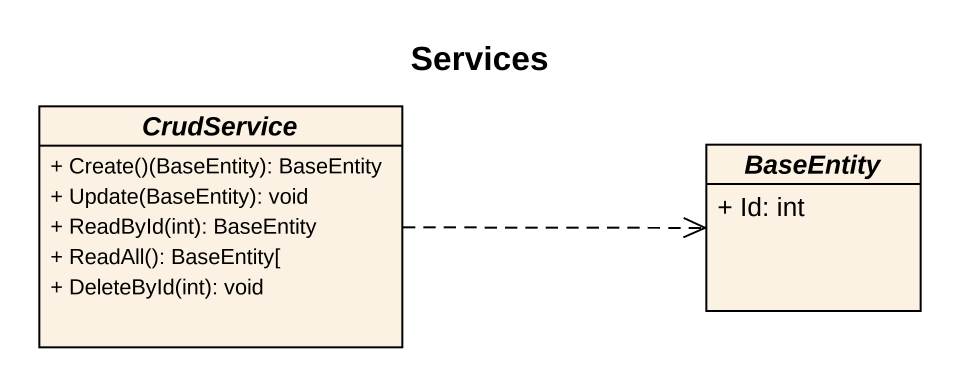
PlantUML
@startuml
title Services
hide circle
hide empty members
skinparam classAttributeIconSize 0
abstract class CrudService {
  + Create()(BaseEntity): BaseEntity
  + Update(BaseEntity): void
  + ReadById(int): BaseEntity
  + ReadAll(): BaseEntity[
  + DeleteById(int): void
}
abstract class BaseEntity {
  + Id: int
}
CrudService .right.> BaseEntity
@enduml
